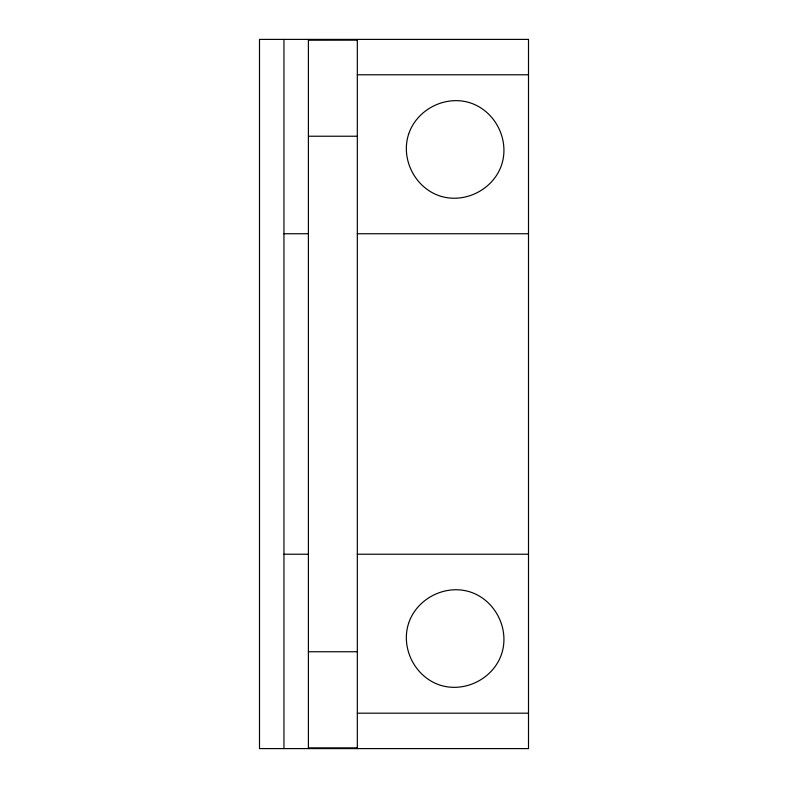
<?xml version="1.0" encoding="UTF-8"?>
<svg xmlns="http://www.w3.org/2000/svg" width="788" height="788" viewBox="0 0 788 788"><rect width="100%" height="100%" fill="white"/><g stroke="black" fill="none" stroke-linecap="round" stroke-linejoin="round"><path stroke-width="1.18" d="M308.404 40.227L357.319 40.158M357.319 74.791L528.502 74.791M308.404 136.226L357.319 136.226M283.956 233.74L308.404 233.74M357.319 233.74L528.502 233.74M283.956 554.23L308.404 554.23M357.319 554.23L528.502 554.23M308.404 651.745L357.319 651.745M357.319 713.189L528.502 713.189M308.404 747.842L357.319 747.842M357.319 39.4L357.319 748.6M308.404 39.4L308.404 748.6M283.956 39.4L283.956 748.6M408.578 134.315C400.511 159.265 415.079 187.849 439.999 196.015C464.969 204.043 493.534 189.524 501.7 164.584C509.767 139.624 495.199 111.049 470.278 102.883C445.319 94.816 416.744 109.384 408.578 134.315M408.578 623.416C400.511 648.376 415.079 676.951 439.999 685.117C464.969 693.144 493.534 678.626 501.7 653.685C509.767 628.725 495.199 600.151 470.278 591.985C445.319 583.918 416.744 598.496 408.578 623.416M528.502 39.4L259.498 39.4L259.498 748.6L528.502 748.6L528.502 39.4"/></g></svg>
